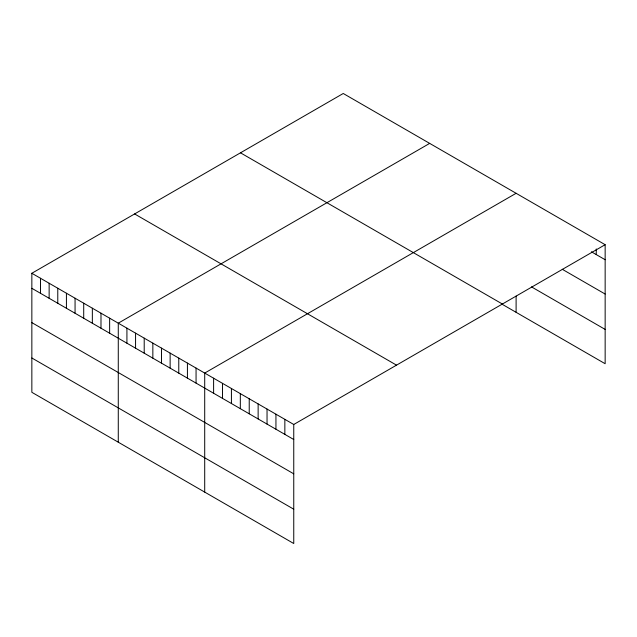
<?xml version="1.0" encoding="UTF-8"?>
<svg xmlns="http://www.w3.org/2000/svg" width="637" height="637" viewBox="0 0 637 637"><rect width="100%" height="100%" fill="white"/><g stroke="black" fill="none" stroke-linecap="round" stroke-linejoin="round"><path stroke-width="0.96" d="M31.85 273.273L293.753 424.481L293.753 543.512L31.85 392.304L31.85 273.273L343.247 93.488L605.15 244.696L605.15 363.727L501.964 304.152M429.672 143.389L118.275 323.174L118.275 442.197M516.105 193.29L204.708 373.075L204.708 492.098M293.753 424.481L605.15 244.696M591.391 251.782L605.15 259.729M562.248 269.276L605.15 294.047M531.481 286.873L605.15 329.409M240.483 152.816L502.386 304.024M134.614 213.944L396.517 365.152M31.85 288.306L293.753 439.514M31.85 322.625L293.753 473.832M31.85 357.986L293.753 509.194M596.248 248.956L596.248 254.593M516.105 296.109L516.105 312.313M284.85 419.345L284.85 434.37M275.94 414.201L275.94 429.234M267.038 409.058L267.038 424.091M258.136 403.922L258.136 418.947M249.226 398.778L249.226 413.811M240.324 393.634L240.324 408.667M231.422 388.498L231.422 403.524M222.512 383.355L222.512 398.388M213.61 378.211L213.61 393.244M196.061 368.082L196.061 383.116M187.421 363.09L187.421 378.123M178.774 358.105L178.774 373.131M170.135 353.113L170.135 368.146M161.487 348.12L161.487 363.154M152.848 343.136L152.848 358.161M144.209 338.143L144.209 353.177M135.562 333.151L135.562 348.184M126.922 328.166L126.922 343.192M109.636 318.182L109.636 333.215M100.988 313.197L100.988 328.222M92.349 308.204L92.349 323.238M83.71 303.212L83.71 318.245M75.062 298.227L75.062 313.253M66.423 293.235L66.423 308.268M57.776 288.243L57.776 303.276M49.137 283.258L49.137 298.283M40.489 278.265L40.489 293.299"/></g></svg>
